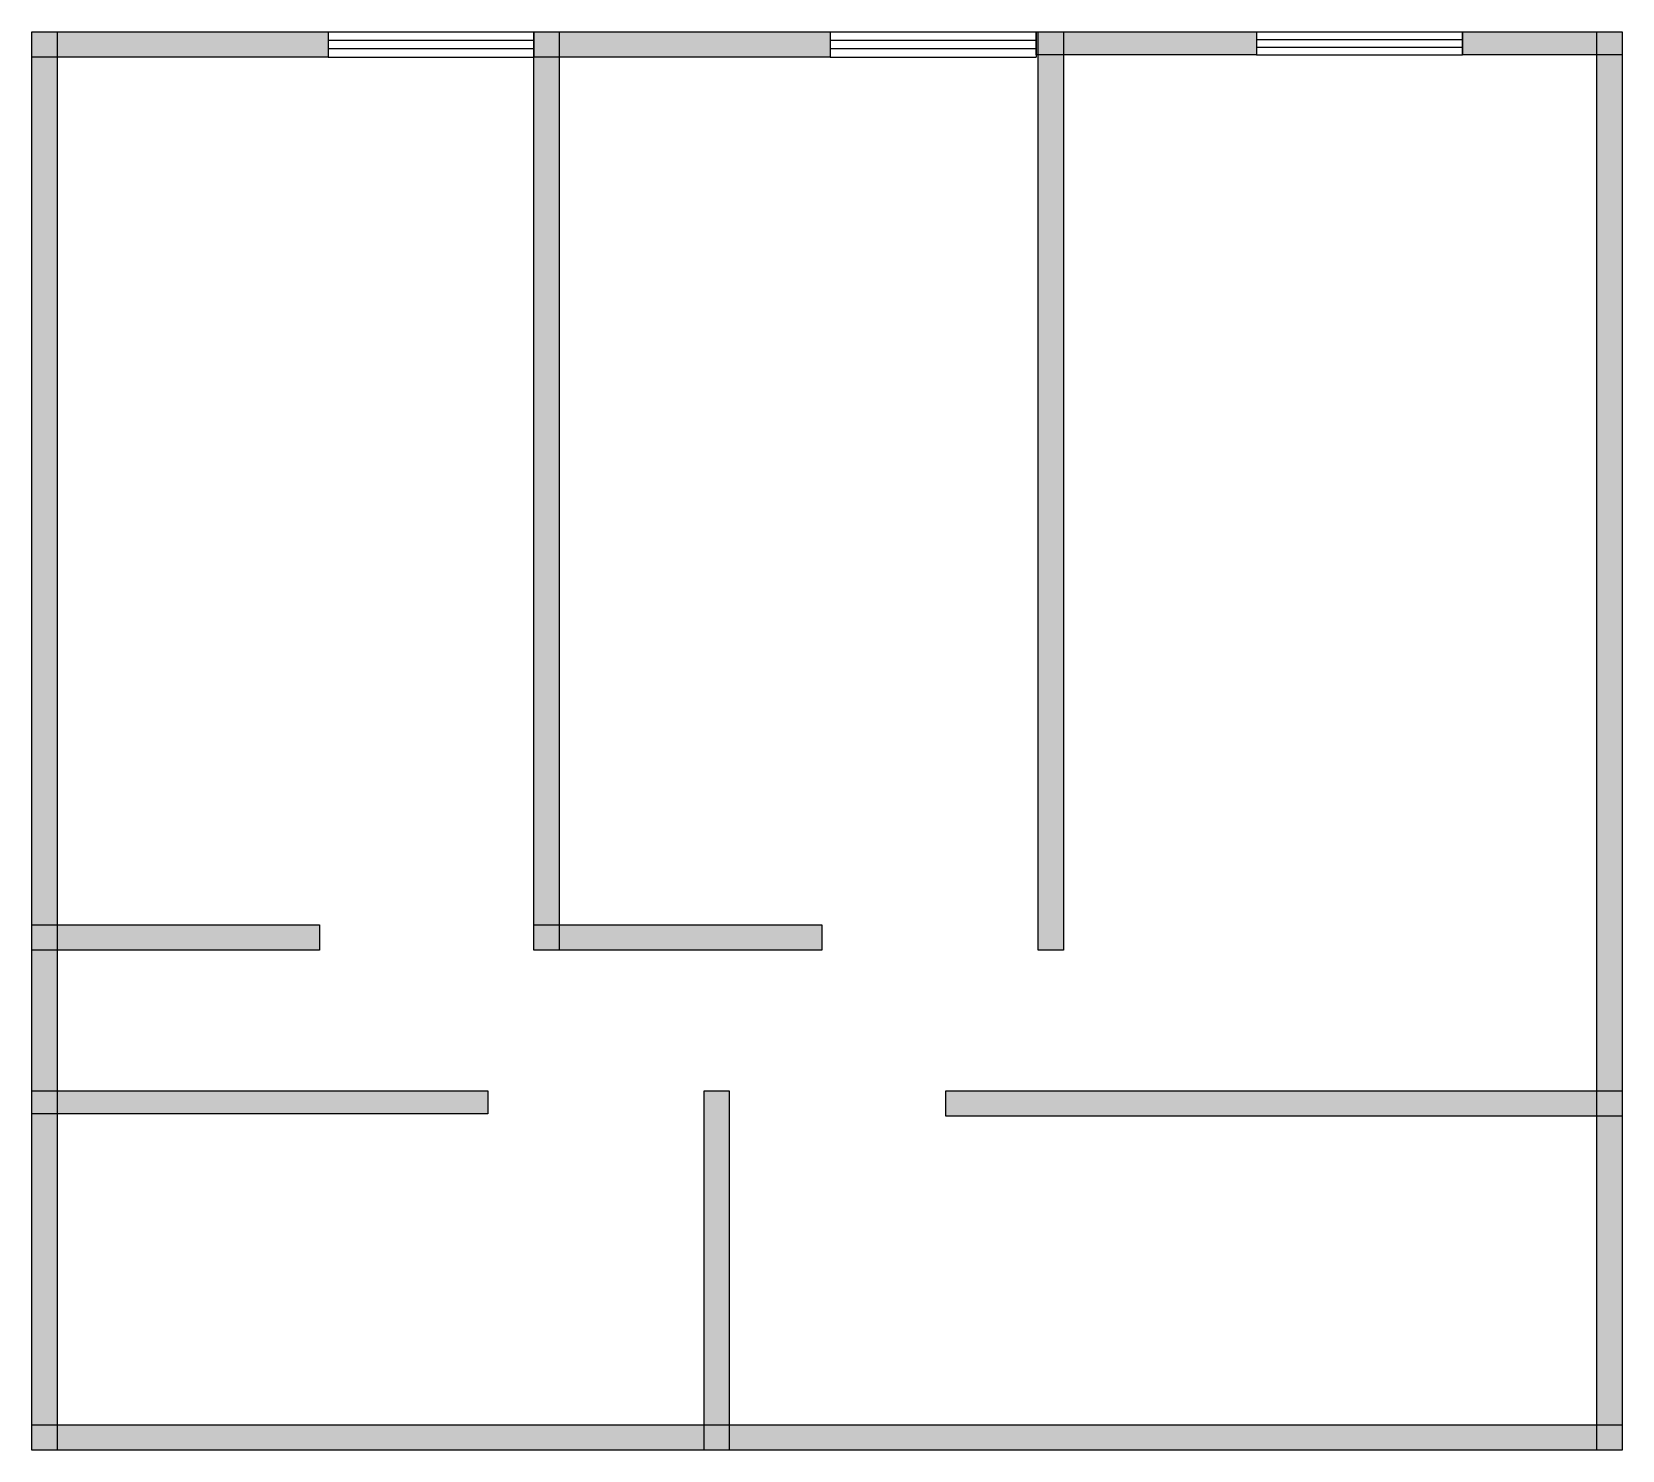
# Model space of a CAD drawing. Header units: centimetres. Extents: x 0 to 946, y 1 to 845.
import ezdxf

# ---------------------------------------------------------------- set-up
doc = ezdxf.new("R2010")
doc.units = ezdxf.units.CM
doc.layers.add('WALL', color=7, linetype='Continuous')
doc.layers.add('WINDOW', color=5, linetype='Continuous')

msp = doc.modelspace()

# ---------------------------------------------------------------- hatches: boundary and pattern name
at = {"layer": 'WALL'}
h = msp.add_hatch(color=256, dxfattribs=at)
h.dxf.hatch_style = 1
h.paths.add_polyline_path([(0, 845), (176.25, 845), (176.25, 830), (0, 830)])
h = msp.add_hatch(color=256, dxfattribs=at)
h.dxf.hatch_style = 1
h.paths.add_polyline_path([(0, 845), (15, 845), (15, 1.25), (0, 1.25)])
h = msp.add_hatch(color=256, dxfattribs=at)
h.dxf.hatch_style = 1
h.paths.add_polyline_path([(298.75, 845), (475, 845), (475, 830), (298.75, 830)])
h = msp.add_hatch(color=256, dxfattribs=at)
h.dxf.hatch_style = 1
h.paths.add_polyline_path([(298.75, 845), (313.75, 845), (313.75, 298.75), (298.75, 298.75)])
h = msp.add_hatch(color=256, dxfattribs=at)
h.dxf.hatch_style = 1
h.paths.add_polyline_path([(597.5, 845), (728.75, 845), (728.75, 831.25), (597.5, 831.25)])
h = msp.add_hatch(color=256, dxfattribs=at)
h.dxf.hatch_style = 1
h.paths.add_polyline_path([(598.75, 845), (613.75, 845), (613.75, 298.75), (598.75, 298.75)])
h = msp.add_hatch(color=256, dxfattribs=at)
h.dxf.hatch_style = 1
h.paths.add_polyline_path([(851.25, 845), (946.25, 845), (946.25, 831.25), (851.25, 831.25)])
h = msp.add_hatch(color=256, dxfattribs=at)
h.dxf.hatch_style = 1
h.paths.add_polyline_path([(931.25, 845), (946.25, 845), (946.25, 1.25), (931.25, 1.25)])
h = msp.add_hatch(color=256, dxfattribs=at)
h.dxf.hatch_style = 1
h.paths.add_polyline_path([(0, 313.75), (171.25, 313.75), (171.25, 298.75), (0, 298.75)])
h = msp.add_hatch(color=256, dxfattribs=at)
h.dxf.hatch_style = 1
h.paths.add_polyline_path([(298.75, 313.75), (470, 313.75), (470, 298.75), (298.75, 298.75)])
h = msp.add_hatch(color=256, dxfattribs=at)
h.dxf.hatch_style = 1
h.paths.add_polyline_path([(0, 215), (271.25, 215), (271.25, 201.25), (0, 201.25)])
h = msp.add_hatch(color=256, dxfattribs=at)
h.dxf.hatch_style = 1
h.paths.add_polyline_path([(400, 215), (415, 215), (415, 1.25), (400, 1.25)])
h = msp.add_hatch(color=256, dxfattribs=at)
h.dxf.hatch_style = 1
h.paths.add_polyline_path([(543.75, 215), (946.25, 215), (946.25, 200), (543.75, 200)])
h = msp.add_hatch(color=256, dxfattribs=at)
h.dxf.hatch_style = 1
h.paths.add_polyline_path([(0, 16.25), (946.25, 16.25), (946.25, 1.25), (0, 1.25)])

# ---------------------------------------------------------------- linework, layer by layer
for points in [[(0, 845), (176.25, 845), (176.25, 830), (0, 830)], [(0, 845), (15, 845), (15, 1.25), (0, 1.25)], [(298.75, 845), (475, 845), (475, 830), (298.75, 830)], [(298.75, 845), (313.75, 845), (313.75, 298.75), (298.75, 298.75)], [(597.5, 845), (728.75, 845), (728.75, 831.25), (597.5, 831.25)], [(598.75, 845), (613.75, 845), (613.75, 298.75), (598.75, 298.75)], [(851.25, 845), (946.25, 845), (946.25, 831.25), (851.25, 831.25)], [(931.25, 845), (946.25, 845), (946.25, 1.25), (931.25, 1.25)], [(0, 313.75), (171.25, 313.75), (171.25, 298.75), (0, 298.75)], [(298.75, 313.75), (470, 313.75), (470, 298.75), (298.75, 298.75)], [(0, 215), (271.25, 215), (271.25, 201.25), (0, 201.25)], [(400, 215), (415, 215), (415, 1.25), (400, 1.25)], [(543.75, 215), (946.25, 215), (946.25, 200), (543.75, 200)], [(0, 16.25), (946.25, 16.25), (946.25, 1.25), (0, 1.25)]]:
    msp.add_lwpolyline(points, close=True, dxfattribs=at)
at = {"layer": 'WINDOW'}
for p, q in [((176.25, 845), (298.75, 845)), ((176.25, 845), (176.25, 830)), ((298.75, 845), (298.75, 830)), ((475, 845), (597.5, 845)), ((475, 845), (475, 830)), ((597.5, 845), (597.5, 830)), ((728.75, 845), (851.25, 845)), ((728.75, 845), (728.75, 831.25)), ((851.25, 845), (851.25, 831.25)), ((176.25, 840), (298.75, 840)), ((176.25, 835), (298.75, 835)), ((475, 840), (597.5, 840)), ((475, 835), (597.5, 835)), ((728.75, 840.42), (851.25, 840.42)), ((728.75, 835.83), (851.25, 835.83)), ((176.25, 830), (298.75, 830)), ((475, 830), (597.5, 830)), ((728.75, 831.25), (851.25, 831.25))]:
    msp.add_line(p, q, dxfattribs=at)

doc.saveas('drawing.dxf')
